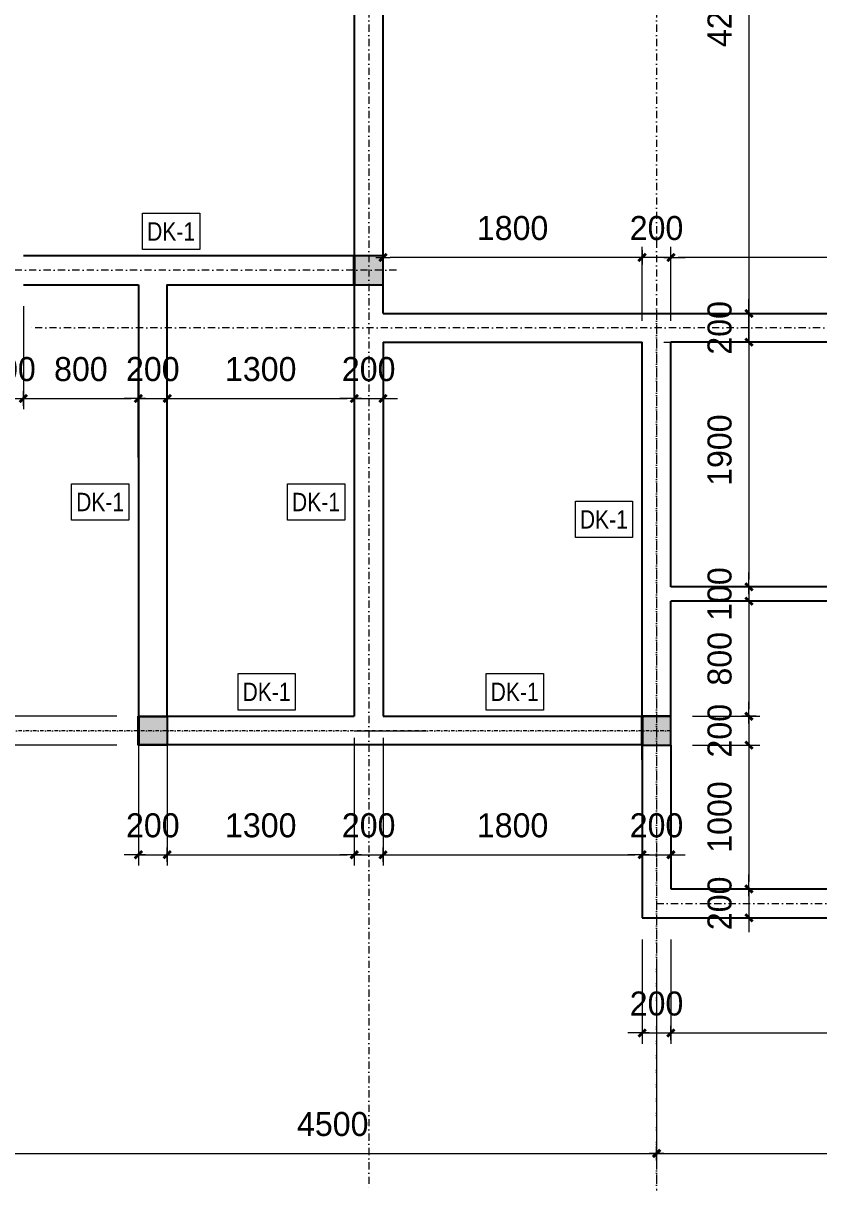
# Model space of a CAD drawing. Header units: millimetres. Extents: x 615730 to 2792744, y 139412 to 597571.
# Drawn here: x 1090047 to 1095573, y 239123 to 247236 of the extents above; entities that cross this region are included whole.
import ezdxf

# ---------------------------------------------------------------- set-up
doc = ezdxf.new("R2010")
doc.units = ezdxf.units.MM
doc.header["$MEASUREMENT"] = 0
doc.header["$PDMODE"] = 34
doc.linetypes.add('DASHDOT', pattern=[1, 0.5, -0.25, 0, -0.25])
doc.layers.get('0').update_dxf_attribs({"lineweight": 5})
for name, color, linetype, lineweight in [('KT', 148, 'Continuous', 18), ('NETMANH', 155, 'Continuous', 13), ('NETNGOAITUONG', 1, 'Continuous', 40), ('None', 7, 'Continuous', 15), ('TIM TRUC', 149, 'DASHDOT', 9), ('vat dung', 147, 'Continuous', 9), ('VLIEU', 250, 'Continuous', 9)]:
    doc.layers.add(name, color=color, linetype=linetype, lineweight=lineweight)
for name, color, linetype in [('L', 3, 'Continuous'), ('NET MANH', 252, 'Continuous'), ('VL', 155, 'Continuous')]:
    doc.layers.add(name, color=color, linetype=linetype)
doc.styles.add('STYLE1', font='')
doc.styles.add('VNI-AVO', font='vni-roms.shx')
doc.styles.get('STYLE1').set_extended_font_data('VNI-Helve-Condense')
doc.dimstyles.new('1-50b', dxfattribs={"dimtxt": 167, "dimasz": 50, "dimexe": 75, "dimexo": 150, "dimgap": 120, "dimtad": 1, "dimdec": 0, "dimzin": 12, "dimtxsty": 'VNI-AVO', "dimblk": ']', "dimcen": 0, "dimdle": 50, "dimclrd": 252, "dimclre": 252, "dimclrt": 2, "dimadec": 0, "dimazin": 0, "dimtfac": 1, "dimtdec": 0, "dimtix": 1, "dimtmove": 2, "dimatfit": 0, "dimldrblk": 'OPEN90', "dimfxl": 1, "dimlwd": -1, "dimlwe": -1, "dimarcsym": 0})

# ---------------------------------------------------------------- blocks, each defined once
blk = doc.blocks.new(']')
for p, q in [((1, 0), (-1, 0)), ((0, 1), (0, -1))]:
    blk.add_line(p, q)
at = {"color": 9, "const_width": 0.4}
blk.add_lwpolyline([(-0.51, -0.51), (0.51, 0.51)], dxfattribs=at)
blk = doc.blocks.new('*D1023')
at = {"layer": 'DEFPOINTS', "color": 0, "ltscale": 10, "transparency": 16777216}
for p in [(1089847.1, 245419.5, -13.1), (1089100.6, 242419.5), (1090846.6, 242419.5)]:
    blk.add_point(p, dxfattribs=at)
at = {"layer": 'KT', "color": 252, "ltscale": 10, "transparency": 16777216}
for p, q in [((1089697.1, 245419.5), (1089025.6, 245419.5)), ((1089100.6, 245369.5), (1089100.6, 242469.5)), ((1090696.6, 242419.5), (1089025.6, 242419.5))]:
    blk.add_line(p, q, dxfattribs=at)
at = {"layer": 'KT', "color": 252, "ltscale": 10, "transparency": 16777216, "xscale": 50, "yscale": 50, "zscale": 50}
for p, rotation in [((1089100.6, 245419.5), 90), ((1089100.6, 242419.5), 270)]:
    blk.add_blockref(']', p, dxfattribs=dict(at, rotation=rotation))
at = {"layer": 'KT', "color": 2, "ltscale": 10, "transparency": 16777216, "insert": (1088897.1, 243919.5), "char_height": 167, "attachment_point": 5, "rotation": 90, "style": 'VNI-AVO'}
blk.add_mtext('3000', dxfattribs=at)
blk = doc.blocks.new('_Open90')
at = {"color": 0, "linetype": 'ByBlock', "lineweight": -2}
for p, q in [((0, 0), (-1, 0)), ((-0.5, 0.5), (0, 0)), ((0, 0), (-0.5, -0.5))]:
    blk.add_line(p, q, dxfattribs=at)
blk = doc.blocks.new('*D1024')
at = {"layer": 'DEFPOINTS', "color": 0, "ltscale": 10, "transparency": 16777216}
for p in [(1090846.6, 242419.5), (1089100.6, 242219.5), (1090846.6, 242219.5)]:
    blk.add_point(p, dxfattribs=at)
at = {"layer": 'KT', "color": 252, "ltscale": 10, "transparency": 16777216}
for p, q in [((1089100.6, 242469.5), (1089100.6, 242519.5)), ((1090696.6, 242419.5), (1089025.6, 242419.5)), ((1089100.6, 242419.5), (1089100.6, 242219.5)), ((1090696.6, 242219.5), (1089025.6, 242219.5)), ((1089100.6, 242169.5), (1089100.6, 242119.5))]:
    blk.add_line(p, q, dxfattribs=at)
at = {"layer": 'KT', "color": 252, "ltscale": 10, "transparency": 16777216, "xscale": 50, "yscale": 50, "zscale": 50}
for p, rotation in [((1089100.6, 242419.5), 270), ((1089100.6, 242219.5), 90)]:
    blk.add_blockref(']', p, dxfattribs=dict(at, rotation=rotation))
at = {"layer": 'KT', "color": 2, "ltscale": 10, "transparency": 16777216, "insert": (1088897.1, 242319.5), "char_height": 167, "attachment_point": 5, "rotation": 90, "style": 'VNI-AVO'}
blk.add_mtext('200', dxfattribs=at)
blk = doc.blocks.new('*D1031')
at = {"layer": 'DEFPOINTS', "color": 0, "ltscale": 10, "transparency": 16777216}
for p in [(1089847.1, 245419.5), (1090047.1, 245419.5, -13.1), (1090047.1, 244628.6)]:
    blk.add_point(p, dxfattribs=at)
at = {"layer": 'KT', "color": 252, "ltscale": 10, "transparency": 16777216}
for p, q in [((1089847.1, 245269.5), (1089847.1, 244553.6)), ((1090047.1, 245269.5), (1090047.1, 244553.6)), ((1089797.1, 244628.6), (1089747.1, 244628.6)), ((1089847.1, 244628.6), (1090047.1, 244628.6)), ((1090097.1, 244628.6), (1090147.1, 244628.6))]:
    blk.add_line(p, q, dxfattribs=at)
at = {"layer": 'KT', "color": 252, "ltscale": 10, "transparency": 16777216, "xscale": 50, "yscale": 50, "zscale": 50}
blk.add_blockref(']', (1089847.1, 244628.6), dxfattribs=at)
at = {"layer": 'KT', "color": 252, "ltscale": 10, "transparency": 16777216, "xscale": 50, "yscale": 50, "zscale": 50, "rotation": 180}
blk.add_blockref(']', (1090047.1, 244628.6), dxfattribs=at)
at = {"layer": 'KT', "color": 2, "ltscale": 10, "transparency": 16777216, "insert": (1089947.1, 244832.1), "char_height": 167, "attachment_point": 5, "style": 'VNI-AVO'}
blk.add_mtext('200', dxfattribs=at)
blk = doc.blocks.new('*D1032')
at = {"layer": 'DEFPOINTS', "color": 0, "ltscale": 10, "transparency": 16777216}
for p in [(1090047.1, 245419.5, -13.1), (1090846.6, 245215.9), (1090846.6, 244628.6)]:
    blk.add_point(p, dxfattribs=at)
at = {"layer": 'KT', "color": 252, "ltscale": 10, "transparency": 16777216}
for p, q in [((1090047.1, 245269.5), (1090047.1, 244553.6)), ((1090846.6, 245065.9), (1090846.6, 244553.6)), ((1090097.1, 244628.6), (1090796.6, 244628.6))]:
    blk.add_line(p, q, dxfattribs=at)
at = {"layer": 'KT', "color": 252, "ltscale": 10, "transparency": 16777216, "xscale": 50, "yscale": 50, "zscale": 50, "rotation": 180}
blk.add_blockref(']', (1090047.1, 244628.6), dxfattribs=at)
at = {"layer": 'KT', "color": 252, "ltscale": 10, "transparency": 16777216, "xscale": 50, "yscale": 50, "zscale": 50}
blk.add_blockref(']', (1090846.6, 244628.6), dxfattribs=at)
at = {"layer": 'KT', "color": 2, "ltscale": 10, "transparency": 16777216, "insert": (1090446.9, 244832.1), "char_height": 167, "attachment_point": 5, "style": 'VNI-AVO'}
blk.add_mtext('800', dxfattribs=at)
blk = doc.blocks.new('*D1033')
at = {"layer": 'DEFPOINTS', "color": 0, "ltscale": 10, "transparency": 16777216}
for p in [(1090846.6, 245215.9), (1091046.6, 245119.5), (1091046.6, 244628.6)]:
    blk.add_point(p, dxfattribs=at)
at = {"layer": 'KT', "color": 252, "ltscale": 10, "transparency": 16777216}
for p, q in [((1090846.6, 245065.9), (1090846.6, 244553.6)), ((1091046.6, 244969.5), (1091046.6, 244553.6)), ((1090796.6, 244628.6), (1090746.6, 244628.6)), ((1090846.6, 244628.6), (1091046.6, 244628.6)), ((1091096.6, 244628.6), (1091146.6, 244628.6))]:
    blk.add_line(p, q, dxfattribs=at)
at = {"layer": 'KT', "color": 252, "ltscale": 10, "transparency": 16777216, "xscale": 50, "yscale": 50, "zscale": 50}
blk.add_blockref(']', (1090846.6, 244628.6), dxfattribs=at)
at = {"layer": 'KT', "color": 252, "ltscale": 10, "transparency": 16777216, "xscale": 50, "yscale": 50, "zscale": 50, "rotation": 180}
blk.add_blockref(']', (1091046.6, 244628.6), dxfattribs=at)
at = {"layer": 'KT', "color": 2, "ltscale": 10, "transparency": 16777216, "insert": (1090946.6, 244832.1), "char_height": 167, "attachment_point": 5, "style": 'VNI-AVO'}
blk.add_mtext('200', dxfattribs=at)
blk = doc.blocks.new('*D1034')
at = {"layer": 'DEFPOINTS', "color": 0, "ltscale": 10, "transparency": 16777216}
for p in [(1091046.6, 245119.5), (1092346.4, 245119.5, 15.9), (1092346.4, 244628.6)]:
    blk.add_point(p, dxfattribs=at)
at = {"layer": 'KT', "color": 252, "ltscale": 10, "transparency": 16777216}
for p, q in [((1091046.6, 244969.5), (1091046.6, 244553.6)), ((1092346.4, 244969.5), (1092346.4, 244553.6)), ((1091096.6, 244628.6), (1092296.4, 244628.6))]:
    blk.add_line(p, q, dxfattribs=at)
at = {"layer": 'KT', "color": 252, "ltscale": 10, "transparency": 16777216, "xscale": 50, "yscale": 50, "zscale": 50, "rotation": 180}
blk.add_blockref(']', (1091046.6, 244628.6), dxfattribs=at)
at = {"layer": 'KT', "color": 252, "ltscale": 10, "transparency": 16777216, "xscale": 50, "yscale": 50, "zscale": 50}
blk.add_blockref(']', (1092346.4, 244628.6), dxfattribs=at)
at = {"layer": 'KT', "color": 2, "ltscale": 10, "transparency": 16777216, "insert": (1091696.5, 244832.1), "char_height": 167, "attachment_point": 5, "style": 'VNI-AVO'}
blk.add_mtext('1300', dxfattribs=at)
blk = doc.blocks.new('*D1035')
at = {"layer": 'DEFPOINTS', "color": 0, "ltscale": 10, "transparency": 16777216}
for p in [(1092346.4, 245119.5, 15.9), (1092546.6, 245019.5), (1092546.6, 244628.6)]:
    blk.add_point(p, dxfattribs=at)
at = {"layer": 'KT', "color": 252, "ltscale": 10, "transparency": 16777216}
for p, q in [((1092346.4, 244969.5), (1092346.4, 244553.6)), ((1092546.6, 244869.5), (1092546.6, 244553.6)), ((1092296.4, 244628.6), (1092246.4, 244628.6)), ((1092346.4, 244628.6), (1092546.6, 244628.6)), ((1092596.6, 244628.6), (1092646.6, 244628.6))]:
    blk.add_line(p, q, dxfattribs=at)
at = {"layer": 'KT', "color": 252, "ltscale": 10, "transparency": 16777216, "xscale": 50, "yscale": 50, "zscale": 50}
blk.add_blockref(']', (1092346.4, 244628.6), dxfattribs=at)
at = {"layer": 'KT', "color": 252, "ltscale": 10, "transparency": 16777216, "xscale": 50, "yscale": 50, "zscale": 50, "rotation": 180}
blk.add_blockref(']', (1092546.6, 244628.6), dxfattribs=at)
at = {"layer": 'KT', "color": 2, "ltscale": 10, "transparency": 16777216, "insert": (1092446.5, 244832.1), "char_height": 167, "attachment_point": 5, "style": 'VNI-AVO'}
blk.add_mtext('200', dxfattribs=at)
blk = doc.blocks.new('*D1036')
at = {"layer": 'DEFPOINTS', "color": 0, "ltscale": 10, "transparency": 16777216}
for p in [(1094346.6, 245219.5, 63.4), (1095089, 245219.5), (1094346.6, 245019.5)]:
    blk.add_point(p, dxfattribs=at)
at = {"layer": 'KT', "color": 252, "ltscale": 10, "transparency": 16777216}
for p, q in [((1095089, 245269.5), (1095089, 245319.5)), ((1094496.6, 245219.5), (1095164, 245219.5)), ((1095089, 245019.5), (1095089, 245219.5)), ((1094496.6, 245019.5), (1095164, 245019.5)), ((1095089, 244969.5), (1095089, 244919.5))]:
    blk.add_line(p, q, dxfattribs=at)
at = {"layer": 'KT', "color": 252, "ltscale": 10, "transparency": 16777216, "xscale": 50, "yscale": 50, "zscale": 50}
for p, rotation in [((1095089, 245219.5), 270), ((1095089, 245019.5), 90)]:
    blk.add_blockref(']', p, dxfattribs=dict(at, rotation=rotation))
at = {"layer": 'KT', "color": 2, "ltscale": 10, "transparency": 16777216, "insert": (1094885.5, 245119.5), "char_height": 167, "attachment_point": 5, "rotation": 90, "style": 'VNI-AVO'}
blk.add_mtext('200', dxfattribs=at)
blk = doc.blocks.new('*D1037')
at = {"layer": 'DEFPOINTS', "color": 0, "ltscale": 10, "transparency": 16777216}
for p in [(1094346.6, 245219.5, 63.4), (1094653.4, 243319.5), (1095089, 243319.5)]:
    blk.add_point(p, dxfattribs=at)
at = {"layer": 'KT', "color": 252, "ltscale": 10, "transparency": 16777216}
for p, q in [((1094496.6, 245219.5), (1095164, 245219.5)), ((1095089, 245169.5), (1095089, 243369.5)), ((1094803.4, 243319.5), (1095164, 243319.5))]:
    blk.add_line(p, q, dxfattribs=at)
at = {"layer": 'KT', "color": 252, "ltscale": 10, "transparency": 16777216, "xscale": 50, "yscale": 50, "zscale": 50}
for p, rotation in [((1095089, 245219.5), 90), ((1095089, 243319.5), 270)]:
    blk.add_blockref(']', p, dxfattribs=dict(at, rotation=rotation))
at = {"layer": 'KT', "color": 2, "ltscale": 10, "transparency": 16777216, "insert": (1094885.5, 244269.5), "char_height": 167, "attachment_point": 5, "rotation": 90, "style": 'VNI-AVO'}
blk.add_mtext('1900', dxfattribs=at)
blk = doc.blocks.new('*D1038')
at = {"layer": 'DEFPOINTS', "color": 0, "ltscale": 10, "transparency": 16777216}
for p in [(1094653.4, 243319.5), (1094724.2, 243219.5), (1095089, 243219.5)]:
    blk.add_point(p, dxfattribs=at)
at = {"layer": 'KT', "color": 252, "ltscale": 10, "transparency": 16777216}
for p, q in [((1095089, 243369.5), (1095089, 243419.5)), ((1094803.4, 243319.5), (1095164, 243319.5)), ((1095089, 243319.5), (1095089, 243219.5)), ((1094874.2, 243219.5), (1095164, 243219.5)), ((1095089, 243169.5), (1095089, 243119.5))]:
    blk.add_line(p, q, dxfattribs=at)
at = {"layer": 'KT', "color": 252, "ltscale": 10, "transparency": 16777216, "xscale": 50, "yscale": 50, "zscale": 50}
for p, rotation in [((1095089, 243319.5), 270), ((1095089, 243219.5), 90)]:
    blk.add_blockref(']', p, dxfattribs=dict(at, rotation=rotation))
at = {"layer": 'KT', "color": 2, "ltscale": 10, "transparency": 16777216, "insert": (1094885.5, 243269.5), "char_height": 167, "attachment_point": 5, "rotation": 90, "style": 'VNI-AVO'}
blk.add_mtext('100', dxfattribs=at)
blk = doc.blocks.new('*D1039')
at = {"layer": 'DEFPOINTS', "color": 0, "ltscale": 10, "transparency": 16777216}
for p in [(1094724.2, 243219.5), (1094546.6, 242419.5), (1095089, 242419.5)]:
    blk.add_point(p, dxfattribs=at)
at = {"layer": 'KT', "color": 252, "ltscale": 10, "transparency": 16777216}
for p, q in [((1094874.2, 243219.5), (1095164, 243219.5)), ((1095089, 243169.5), (1095089, 242469.5)), ((1094696.6, 242419.5), (1095164, 242419.5))]:
    blk.add_line(p, q, dxfattribs=at)
at = {"layer": 'KT', "color": 252, "ltscale": 10, "transparency": 16777216, "xscale": 50, "yscale": 50, "zscale": 50}
for p, rotation in [((1095089, 243219.5), 90), ((1095089, 242419.5), 270)]:
    blk.add_blockref(']', p, dxfattribs=dict(at, rotation=rotation))
at = {"layer": 'KT', "color": 2, "ltscale": 10, "transparency": 16777216, "insert": (1094885.5, 242819.5), "char_height": 167, "attachment_point": 5, "rotation": 90, "style": 'VNI-AVO'}
blk.add_mtext('800', dxfattribs=at)
blk = doc.blocks.new('*D1040')
at = {"layer": 'DEFPOINTS', "color": 0, "ltscale": 10, "transparency": 16777216}
for p in [(1094546.6, 242419.5), (1094546.6, 242219.5), (1095089, 242219.5)]:
    blk.add_point(p, dxfattribs=at)
at = {"layer": 'KT', "color": 252, "ltscale": 10, "transparency": 16777216}
for p, q in [((1095089, 242469.5), (1095089, 242519.5)), ((1094696.6, 242419.5), (1095164, 242419.5)), ((1095089, 242419.5), (1095089, 242219.5)), ((1094696.6, 242219.5), (1095164, 242219.5)), ((1095089, 242169.5), (1095089, 242119.5))]:
    blk.add_line(p, q, dxfattribs=at)
at = {"layer": 'KT', "color": 252, "ltscale": 10, "transparency": 16777216, "xscale": 50, "yscale": 50, "zscale": 50}
for p, rotation in [((1095089, 242419.5), 270), ((1095089, 242219.5), 90)]:
    blk.add_blockref(']', p, dxfattribs=dict(at, rotation=rotation))
at = {"layer": 'KT', "color": 2, "ltscale": 10, "transparency": 16777216, "insert": (1094885.5, 242319.5), "char_height": 167, "attachment_point": 5, "rotation": 90, "style": 'VNI-AVO'}
blk.add_mtext('200', dxfattribs=at)
blk = doc.blocks.new('*D1041')
at = {"layer": 'DEFPOINTS', "color": 0, "ltscale": 10, "transparency": 16777216}
for p in [(1094546.6, 242219.5), (1094846.7, 241219.5), (1095089, 241219.5)]:
    blk.add_point(p, dxfattribs=at)
at = {"layer": 'KT', "color": 252, "ltscale": 10, "transparency": 16777216}
for p, q in [((1094696.6, 242219.5), (1095164, 242219.5)), ((1095089, 242169.5), (1095089, 241269.5)), ((1094996.7, 241219.5), (1095164, 241219.5))]:
    blk.add_line(p, q, dxfattribs=at)
at = {"layer": 'KT', "color": 252, "ltscale": 10, "transparency": 16777216, "xscale": 50, "yscale": 50, "zscale": 50}
for p, rotation in [((1095089, 242219.5), 90), ((1095089, 241219.5), 270)]:
    blk.add_blockref(']', p, dxfattribs=dict(at, rotation=rotation))
at = {"layer": 'KT', "color": 2, "ltscale": 10, "transparency": 16777216, "insert": (1094885.5, 241719.5), "char_height": 167, "attachment_point": 5, "rotation": 90, "style": 'VNI-AVO'}
blk.add_mtext('1000', dxfattribs=at)
blk = doc.blocks.new('*D1042')
at = {"layer": 'DEFPOINTS', "color": 0, "ltscale": 10, "transparency": 16777216}
for p in [(1094846.7, 241219.5), (1094846.7, 241019.5), (1095089, 241019.5)]:
    blk.add_point(p, dxfattribs=at)
at = {"layer": 'KT', "color": 252, "ltscale": 10, "transparency": 16777216}
for p, q in [((1095089, 241269.5), (1095089, 241319.5)), ((1094996.7, 241219.5), (1095164, 241219.5)), ((1095089, 241219.5), (1095089, 241019.5)), ((1094996.7, 241019.5), (1095164, 241019.5)), ((1095089, 240969.5), (1095089, 240919.5))]:
    blk.add_line(p, q, dxfattribs=at)
at = {"layer": 'KT', "color": 252, "ltscale": 10, "transparency": 16777216, "xscale": 50, "yscale": 50, "zscale": 50}
for p, rotation in [((1095089, 241219.5), 270), ((1095089, 241019.5), 90)]:
    blk.add_blockref(']', p, dxfattribs=dict(at, rotation=rotation))
at = {"layer": 'KT', "color": 2, "ltscale": 10, "transparency": 16777216, "insert": (1094885.5, 241119.5), "char_height": 167, "attachment_point": 5, "rotation": 90, "style": 'VNI-AVO'}
blk.add_mtext('200', dxfattribs=at)
blk = doc.blocks.new('*D1043')
at = {"layer": 'DEFPOINTS', "color": 0, "ltscale": 10, "transparency": 16777216}
for p in [(1094346.6, 241019.5), (1094546.6, 241019.5), (1094546.6, 240218.7)]:
    blk.add_point(p, dxfattribs=at)
at = {"layer": 'KT', "color": 252, "ltscale": 10, "transparency": 16777216}
for p, q in [((1094346.6, 240869.5), (1094346.6, 240143.7)), ((1094546.6, 240869.5), (1094546.6, 240143.7)), ((1094296.6, 240218.7), (1094246.6, 240218.7)), ((1094346.6, 240218.7), (1094546.6, 240218.7)), ((1094596.6, 240218.7), (1094646.6, 240218.7))]:
    blk.add_line(p, q, dxfattribs=at)
at = {"layer": 'KT', "color": 252, "ltscale": 10, "transparency": 16777216, "xscale": 50, "yscale": 50, "zscale": 50}
blk.add_blockref(']', (1094346.6, 240218.7), dxfattribs=at)
at = {"layer": 'KT', "color": 252, "ltscale": 10, "transparency": 16777216, "xscale": 50, "yscale": 50, "zscale": 50, "rotation": 180}
blk.add_blockref(']', (1094546.6, 240218.7), dxfattribs=at)
at = {"layer": 'KT', "color": 2, "ltscale": 10, "transparency": 16777216, "insert": (1094446.6, 240422.2), "char_height": 167, "attachment_point": 5, "style": 'VNI-AVO'}
blk.add_mtext('200', dxfattribs=at)
blk = doc.blocks.new('*D1044')
at = {"layer": 'DEFPOINTS', "color": 0, "ltscale": 10, "transparency": 16777216}
for p in [(1094546.6, 241019.5), (1098346.6, 241019.5), (1098346.6, 240218.7)]:
    blk.add_point(p, dxfattribs=at)
at = {"layer": 'KT', "color": 252, "ltscale": 10, "transparency": 16777216}
for p, q in [((1094546.6, 240869.5), (1094546.6, 240143.7)), ((1098346.6, 240869.5), (1098346.6, 240143.7)), ((1094596.6, 240218.7), (1098296.6, 240218.7))]:
    blk.add_line(p, q, dxfattribs=at)
at = {"layer": 'KT', "color": 252, "ltscale": 10, "transparency": 16777216, "xscale": 50, "yscale": 50, "zscale": 50, "rotation": 180}
blk.add_blockref(']', (1094546.6, 240218.7), dxfattribs=at)
at = {"layer": 'KT', "color": 252, "ltscale": 10, "transparency": 16777216, "xscale": 50, "yscale": 50, "zscale": 50}
blk.add_blockref(']', (1098346.6, 240218.7), dxfattribs=at)
at = {"layer": 'KT', "color": 2, "ltscale": 10, "transparency": 16777216, "insert": (1096446.6, 240422.2), "char_height": 167, "attachment_point": 5, "style": 'VNI-AVO'}
blk.add_mtext('3800', dxfattribs=at)
blk = doc.blocks.new('*D1071')
at = {"layer": 'DEFPOINTS', "color": 0, "ltscale": 10, "transparency": 16777216}
for p in [(1089847.1, 249419.5), (1094446.6, 245219.5), (1095089, 245219.5)]:
    blk.add_point(p, dxfattribs=at)
at = {"layer": 'KT', "color": 252, "ltscale": 10, "transparency": 16777216}
for p, q in [((1089997.1, 249419.5), (1095164, 249419.5)), ((1095089, 249369.5), (1095089, 245269.5)), ((1094596.6, 245219.5), (1095164, 245219.5))]:
    blk.add_line(p, q, dxfattribs=at)
at = {"layer": 'KT', "color": 252, "ltscale": 10, "transparency": 16777216, "xscale": 50, "yscale": 50, "zscale": 50}
for p, rotation in [((1095089, 249419.5), 90), ((1095089, 245219.5), 270)]:
    blk.add_blockref(']', p, dxfattribs=dict(at, rotation=rotation))
at = {"layer": 'KT', "color": 2, "ltscale": 10, "transparency": 16777216, "insert": (1094885.5, 247319.5), "char_height": 167, "attachment_point": 5, "rotation": 90, "style": 'VNI-AVO'}
blk.add_mtext('4200', dxfattribs=at)
blk = doc.blocks.new('*D1083')
at = {"layer": 'DEFPOINTS', "color": 0, "ltscale": 10, "transparency": 16777216}
for p in [(1090846.6, 242419.5), (1091046.6, 242419.5), (1091046.6, 241457.4)]:
    blk.add_point(p, dxfattribs=at)
at = {"layer": 'KT', "color": 252, "ltscale": 10, "transparency": 16777216}
for p, q in [((1090846.6, 242269.5), (1090846.6, 241382.4)), ((1091046.6, 242269.5), (1091046.6, 241382.4)), ((1090796.6, 241457.4), (1090746.6, 241457.4)), ((1090846.6, 241457.4), (1091046.6, 241457.4)), ((1091096.6, 241457.4), (1091146.6, 241457.4))]:
    blk.add_line(p, q, dxfattribs=at)
at = {"layer": 'KT', "color": 252, "ltscale": 10, "transparency": 16777216, "xscale": 50, "yscale": 50, "zscale": 50}
blk.add_blockref(']', (1090846.6, 241457.4), dxfattribs=at)
at = {"layer": 'KT', "color": 252, "ltscale": 10, "transparency": 16777216, "xscale": 50, "yscale": 50, "zscale": 50, "rotation": 180}
blk.add_blockref(']', (1091046.6, 241457.4), dxfattribs=at)
at = {"layer": 'KT', "color": 2, "ltscale": 10, "transparency": 16777216, "insert": (1090946.6, 241660.9), "char_height": 167, "attachment_point": 5, "style": 'VNI-AVO'}
blk.add_mtext('200', dxfattribs=at)
blk = doc.blocks.new('*D1084')
at = {"layer": 'DEFPOINTS', "color": 0, "ltscale": 10, "transparency": 16777216}
for p in [(1091046.6, 242419.5), (1092346.4, 242419.5, 15.9), (1092346.4, 241457.4)]:
    blk.add_point(p, dxfattribs=at)
at = {"layer": 'KT', "color": 252, "ltscale": 10, "transparency": 16777216}
for p, q in [((1091046.6, 242269.5), (1091046.6, 241382.4)), ((1092346.4, 242269.5), (1092346.4, 241382.4)), ((1091096.6, 241457.4), (1092296.4, 241457.4))]:
    blk.add_line(p, q, dxfattribs=at)
at = {"layer": 'KT', "color": 252, "ltscale": 10, "transparency": 16777216, "xscale": 50, "yscale": 50, "zscale": 50, "rotation": 180}
blk.add_blockref(']', (1091046.6, 241457.4), dxfattribs=at)
at = {"layer": 'KT', "color": 252, "ltscale": 10, "transparency": 16777216, "xscale": 50, "yscale": 50, "zscale": 50}
blk.add_blockref(']', (1092346.4, 241457.4), dxfattribs=at)
at = {"layer": 'KT', "color": 2, "ltscale": 10, "transparency": 16777216, "insert": (1091696.5, 241660.9), "char_height": 167, "attachment_point": 5, "style": 'VNI-AVO'}
blk.add_mtext('1300', dxfattribs=at)
blk = doc.blocks.new('*D1085')
at = {"layer": 'DEFPOINTS', "color": 0, "ltscale": 10, "transparency": 16777216}
for p in [(1092346.4, 242419.5, 15.9), (1092546.4, 242419.4, 15.9), (1092546.4, 241457.4)]:
    blk.add_point(p, dxfattribs=at)
at = {"layer": 'KT', "color": 252, "ltscale": 10, "transparency": 16777216}
for p, q in [((1092346.4, 242269.5), (1092346.4, 241382.4)), ((1092546.4, 242269.4), (1092546.4, 241382.4)), ((1092296.4, 241457.4), (1092246.4, 241457.4)), ((1092346.4, 241457.4), (1092546.4, 241457.4)), ((1092596.4, 241457.4), (1092646.4, 241457.4))]:
    blk.add_line(p, q, dxfattribs=at)
at = {"layer": 'KT', "color": 252, "ltscale": 10, "transparency": 16777216, "xscale": 50, "yscale": 50, "zscale": 50}
blk.add_blockref(']', (1092346.4, 241457.4), dxfattribs=at)
at = {"layer": 'KT', "color": 252, "ltscale": 10, "transparency": 16777216, "xscale": 50, "yscale": 50, "zscale": 50, "rotation": 180}
blk.add_blockref(']', (1092546.4, 241457.4), dxfattribs=at)
at = {"layer": 'KT', "color": 2, "ltscale": 10, "transparency": 16777216, "insert": (1092446.4, 241660.9), "char_height": 167, "attachment_point": 5, "style": 'VNI-AVO'}
blk.add_mtext('200', dxfattribs=at)
blk = doc.blocks.new('*D1086')
at = {"layer": 'DEFPOINTS', "color": 0, "ltscale": 10, "transparency": 16777216}
for p in [(1092546.4, 242419.4, 15.9), (1094346.6, 242167.7, 140), (1094346.6, 241457.4)]:
    blk.add_point(p, dxfattribs=at)
at = {"layer": 'KT', "color": 252, "ltscale": 10, "transparency": 16777216}
for p, q in [((1092546.4, 242269.4), (1092546.4, 241382.4)), ((1094346.6, 242017.7), (1094346.6, 241382.4)), ((1092596.4, 241457.4), (1094296.6, 241457.4))]:
    blk.add_line(p, q, dxfattribs=at)
at = {"layer": 'KT', "color": 252, "ltscale": 10, "transparency": 16777216, "xscale": 50, "yscale": 50, "zscale": 50, "rotation": 180}
blk.add_blockref(']', (1092546.4, 241457.4), dxfattribs=at)
at = {"layer": 'KT', "color": 252, "ltscale": 10, "transparency": 16777216, "xscale": 50, "yscale": 50, "zscale": 50}
blk.add_blockref(']', (1094346.6, 241457.4), dxfattribs=at)
at = {"layer": 'KT', "color": 2, "ltscale": 10, "transparency": 16777216, "insert": (1093446.5, 241660.9), "char_height": 167, "attachment_point": 5, "style": 'VNI-AVO'}
blk.add_mtext('1800', dxfattribs=at)
blk = doc.blocks.new('*D1087')
at = {"layer": 'DEFPOINTS', "color": 0, "ltscale": 10, "transparency": 16777216}
for p in [(1094546.6, 242219.5), (1094346.6, 242167.7, 140), (1094546.6, 241457.4)]:
    blk.add_point(p, dxfattribs=at)
at = {"layer": 'KT', "color": 252, "ltscale": 10, "transparency": 16777216}
for p, q in [((1094546.6, 242069.5), (1094546.6, 241382.4)), ((1094346.6, 242017.7), (1094346.6, 241382.4)), ((1094296.6, 241457.4), (1094246.6, 241457.4)), ((1094346.6, 241457.4), (1094546.6, 241457.4)), ((1094596.6, 241457.4), (1094646.6, 241457.4))]:
    blk.add_line(p, q, dxfattribs=at)
at = {"layer": 'KT', "color": 252, "ltscale": 10, "transparency": 16777216, "xscale": 50, "yscale": 50, "zscale": 50}
blk.add_blockref(']', (1094346.6, 241457.4), dxfattribs=at)
at = {"layer": 'KT', "color": 252, "ltscale": 10, "transparency": 16777216, "xscale": 50, "yscale": 50, "zscale": 50, "rotation": 180}
blk.add_blockref(']', (1094546.6, 241457.4), dxfattribs=at)
at = {"layer": 'KT', "color": 2, "ltscale": 10, "transparency": 16777216, "insert": (1094446.6, 241660.9), "char_height": 167, "attachment_point": 5, "style": 'VNI-AVO'}
blk.add_mtext('200', dxfattribs=at)
blk = doc.blocks.new('*D1088')
at = {"layer": 'DEFPOINTS', "color": 0, "ltscale": 10, "transparency": 16777216}
for p in [(1089947.1, 239953.8, -12.4), (1094446.6, 239953.8), (1094446.6, 239381.3)]:
    blk.add_point(p, dxfattribs=at)
at = {"layer": 'KT', "color": 252, "ltscale": 10, "transparency": 16777216}
for p, q in [((1089947.1, 239803.8), (1089947.1, 239306.3)), ((1094446.6, 239803.8), (1094446.6, 239306.3)), ((1089997.1, 239381.3), (1094396.6, 239381.3))]:
    blk.add_line(p, q, dxfattribs=at)
at = {"layer": 'KT', "color": 252, "ltscale": 10, "transparency": 16777216, "xscale": 50, "yscale": 50, "zscale": 50, "rotation": 180}
blk.add_blockref(']', (1089947.1, 239381.3), dxfattribs=at)
at = {"layer": 'KT', "color": 252, "ltscale": 10, "transparency": 16777216, "xscale": 50, "yscale": 50, "zscale": 50}
blk.add_blockref(']', (1094446.6, 239381.3), dxfattribs=at)
at = {"layer": 'KT', "color": 2, "ltscale": 10, "transparency": 16777216, "insert": (1092196.9, 239584.8), "char_height": 167, "attachment_point": 5, "style": 'VNI-AVO'}
blk.add_mtext('4500', dxfattribs=at)
blk = doc.blocks.new('*D1089')
at = {"layer": 'DEFPOINTS', "color": 0, "ltscale": 10, "transparency": 16777216}
for p in [(1094446.6, 240869.5), (1099696.6, 240869.5), (1099696.6, 239381.3)]:
    blk.add_point(p, dxfattribs=at)
at = {"layer": 'KT', "color": 252, "ltscale": 10, "transparency": 16777216}
for p, q in [((1094446.6, 240719.5), (1094446.6, 239306.3)), ((1099696.6, 240719.5), (1099696.6, 239306.3)), ((1094496.6, 239381.3), (1099646.6, 239381.3))]:
    blk.add_line(p, q, dxfattribs=at)
at = {"layer": 'KT', "color": 252, "ltscale": 10, "transparency": 16777216, "xscale": 50, "yscale": 50, "zscale": 50, "rotation": 180}
blk.add_blockref(']', (1094446.6, 239381.3), dxfattribs=at)
at = {"layer": 'KT', "color": 252, "ltscale": 10, "transparency": 16777216, "xscale": 50, "yscale": 50, "zscale": 50}
blk.add_blockref(']', (1099696.6, 239381.3), dxfattribs=at)
at = {"layer": 'KT', "color": 2, "ltscale": 10, "transparency": 16777216, "insert": (1097071.6, 239584.8), "char_height": 167, "attachment_point": 5, "style": 'VNI-AVO'}
blk.add_mtext('5250', dxfattribs=at)
blk = doc.blocks.new('*D1099')
at = {"layer": 'DEFPOINTS', "color": 0, "ltscale": 10, "transparency": 16777216}
for p in [(1094546.6, 245608.9), (1098446.1, 245219.5), (1094546.6, 245019.5)]:
    blk.add_point(p, dxfattribs=at)
at = {"layer": 'KT', "color": 252, "ltscale": 10, "transparency": 16777216}
for p, q in [((1094546.6, 245169.5), (1094546.6, 245683.9)), ((1098446.1, 245369.5), (1098446.1, 245683.9)), ((1098396.1, 245608.9), (1094596.6, 245608.9))]:
    blk.add_line(p, q, dxfattribs=at)
at = {"layer": 'KT', "color": 252, "ltscale": 10, "transparency": 16777216, "xscale": 50, "yscale": 50, "zscale": 50, "rotation": 180}
blk.add_blockref(']', (1094546.6, 245608.9), dxfattribs=at)
at = {"layer": 'KT', "color": 252, "ltscale": 10, "transparency": 16777216, "xscale": 50, "yscale": 50, "zscale": 50}
blk.add_blockref(']', (1098446.1, 245608.9), dxfattribs=at)
at = {"layer": 'KT', "color": 2, "ltscale": 10, "transparency": 16777216, "insert": (1096496.4, 245812.4), "char_height": 167, "attachment_point": 5, "style": 'VNI-AVO'}
blk.add_mtext('3899', dxfattribs=at)
blk = doc.blocks.new('*D1100')
at = {"layer": 'DEFPOINTS', "color": 0, "ltscale": 10, "transparency": 16777216}
for p in [(1094346.6, 245608.9), (1094346.6, 245019.5), (1094546.6, 245019.5)]:
    blk.add_point(p, dxfattribs=at)
at = {"layer": 'KT', "color": 252, "ltscale": 10, "transparency": 16777216}
for p, q in [((1094346.6, 245169.5), (1094346.6, 245683.9)), ((1094546.6, 245169.5), (1094546.6, 245683.9)), ((1094296.6, 245608.9), (1094246.6, 245608.9)), ((1094546.6, 245608.9), (1094346.6, 245608.9)), ((1094596.6, 245608.9), (1094646.6, 245608.9))]:
    blk.add_line(p, q, dxfattribs=at)
at = {"layer": 'KT', "color": 252, "ltscale": 10, "transparency": 16777216, "xscale": 50, "yscale": 50, "zscale": 50}
blk.add_blockref(']', (1094346.6, 245608.9), dxfattribs=at)
at = {"layer": 'KT', "color": 252, "ltscale": 10, "transparency": 16777216, "xscale": 50, "yscale": 50, "zscale": 50, "rotation": 180}
blk.add_blockref(']', (1094546.6, 245608.9), dxfattribs=at)
at = {"layer": 'KT', "color": 2, "ltscale": 10, "transparency": 16777216, "insert": (1094446.6, 245812.4), "char_height": 167, "attachment_point": 5, "style": 'VNI-AVO'}
blk.add_mtext('200', dxfattribs=at)
blk = doc.blocks.new('*D1101')
at = {"layer": 'DEFPOINTS', "color": 0, "ltscale": 10, "transparency": 16777216}
for p in [(1092546.4, 245608.9), (1092546.4, 245219.5, 50.3), (1094346.6, 245019.5)]:
    blk.add_point(p, dxfattribs=at)
at = {"layer": 'KT', "color": 252, "ltscale": 10, "transparency": 16777216}
for p, q in [((1092546.4, 245369.5), (1092546.4, 245683.9)), ((1094346.6, 245169.5), (1094346.6, 245683.9)), ((1094296.6, 245608.9), (1092596.4, 245608.9))]:
    blk.add_line(p, q, dxfattribs=at)
at = {"layer": 'KT', "color": 252, "ltscale": 10, "transparency": 16777216, "xscale": 50, "yscale": 50, "zscale": 50, "rotation": 180}
blk.add_blockref(']', (1092546.4, 245608.9), dxfattribs=at)
at = {"layer": 'KT', "color": 252, "ltscale": 10, "transparency": 16777216, "xscale": 50, "yscale": 50, "zscale": 50}
blk.add_blockref(']', (1094346.6, 245608.9), dxfattribs=at)
at = {"layer": 'KT', "color": 2, "ltscale": 10, "transparency": 16777216, "insert": (1093446.5, 245812.4), "char_height": 167, "attachment_point": 5, "style": 'VNI-AVO'}
blk.add_mtext('1800', dxfattribs=at)
blk = doc.blocks.new('r')
at = {"layer": 'NET MANH', "elevation": 50.3}
blk.add_lwpolyline([(982109.5, 257993.5), (982309.5, 257993.5), (982309.5, 258193.5), (982109.5, 258193.5)], close=True, dxfattribs=at)
at = {"layer": 'NET MANH'}
for points in [[(980609.7, 254993.5), (980809.7, 254993.5), (980809.7, 254793.5), (980609.7, 254793.5)], [(984109.7, 254793.5), (984309.7, 254793.5), (984309.7, 254993.5), (984109.7, 254993.5)]]:
    blk.add_lwpolyline(points, close=True, dxfattribs=at)
for points in [[(982109.5, 258193.5, 50.3), (982309.5, 258193.5, 50.3), (982109.5, 257993.5, 50.3), (982309.5, 257993.5, 50.3)], [(980609.7, 254793.5), (980809.7, 254793.5), (980609.7, 254993.5), (980809.7, 254993.5)], [(984109.7, 254993.5), (984309.7, 254993.5), (984109.7, 254793.5), (984309.7, 254793.5)]]:
    blk.add_solid(points, dxfattribs=at)
at = {"layer": 'NETNGOAITUONG'}
for p, q in [((982109.5, 257993.5, 50.3), (982109.5, 258193.5, 50.3)), ((980609.7, 254993.5), (980609.7, 254793.5)), ((984109.7, 254793.5), (984109.7, 254993.5))]:
    blk.add_line(p, q, dxfattribs=at)

msp = doc.modelspace()

# ---------------------------------------------------------------- linework, layer by layer
at = {"layer": 'L', "ltscale": 10}
for p, q in [((1094546.6, 241219.5), (1098346.6, 241219.5)), ((1094346.6, 241019.5), (1103846.4, 241019.5))]:
    msp.add_line(p, q, dxfattribs=at)
for points in [[(1092346.6, 249419.5), (1092346.4, 245619.5)], [(1090846.6, 245619.5), (1090047.1, 245619.5)], [(1092346.4, 245619.5), (1090846.6, 245619.5)], [(1090846.6, 245419.5), (1090846.6, 242419.5), (1091046.6, 242419.5), (1091046.6, 245419.5), (1092346.4, 245419.5)], [(1092546.6, 245019.5), (1094346.6, 245019.5)], [(1094346.6, 242419.5), (1094346.6, 245019.5)], [(1094546.6, 243319.5), (1094546.6, 245019.5)], [(1098996.6, 245019.5), (1094546.6, 245019.5)], [(1098996.6, 243319.5), (1094546.6, 243319.5)], [(1094546.6, 242419.5), (1094546.6, 243219.5)], [(1098346.6, 243219.5), (1094546.6, 243219.5)], [(1091046.6, 242419.5), (1092346.4, 242419.5)], [(1092546.4, 242419.5), (1094346.6, 242419.5)], [(1094346.6, 242219.5), (1094346.6, 241019.5)], [(1094546.6, 242219.5), (1094546.6, 241219.5)]]:
    msp.add_lwpolyline(points, dxfattribs=at)
for points, elevation in [([(1092546.4, 245219.5), (1092546.6, 249419.5)], 50.3), ([(1090047.1, 245419.5), (1090846.6, 245419.5)], -13.1), ([(1092346.4, 245419.5), (1092346.4, 242419.5)], 15.9), ([(1092546.4, 245219.5), (1098446.1, 245219.5)], 63.4), ([(1092546.6, 245019.5), (1092546.4, 242419.5)], 15.9), ([(1090846.6, 242222.9), (1094346.6, 242222.9)], 280)]:
    msp.add_lwpolyline(points, dxfattribs=dict(at, elevation=elevation))
at = {"layer": 'NET MANH'}
msp.add_line((1090846.6, 244219.5), (1090846.6, 244819.5), dxfattribs=at)
at = {"layer": 'NET MANH', "elevation": 50.3}
msp.add_lwpolyline([(1092346.4, 245419.5), (1092546.4, 245419.5), (1092546.4, 245619.5), (1092346.4, 245619.5)], close=True, dxfattribs=at)
at = {"layer": 'NET MANH'}
for points in [[(1090846.6, 242419.5), (1091046.6, 242419.5), (1091046.6, 242219.5), (1090846.6, 242219.5)], [(1094346.6, 242219.5), (1094546.6, 242219.5), (1094546.6, 242419.5), (1094346.6, 242419.5)]]:
    msp.add_lwpolyline(points, close=True, dxfattribs=at)
for points in [[(1092346.4, 245619.5, 50.3), (1092546.4, 245619.5, 50.3), (1092346.4, 245419.5, 50.3), (1092546.4, 245419.5, 50.3)], [(1090846.6, 242219.5), (1091046.6, 242219.5), (1090846.6, 242419.5), (1091046.6, 242419.5)], [(1094346.6, 242419.5), (1094546.6, 242419.5), (1094346.6, 242219.5), (1094546.6, 242219.5)]]:
    msp.add_solid(points, dxfattribs=at)
at = {"layer": 'NETMANH', "ltscale": 2}
for points in [[(1090875.6, 245917), (1091273.2, 245917), (1091273.2, 245663.1), (1090875.6, 245663.1)], [(1090382.5, 244036.5), (1090780.1, 244036.5), (1090780.1, 243782.6), (1090382.5, 243782.6)], [(1093882.5, 243915.9), (1094280.1, 243915.9), (1094280.1, 243662), (1093882.5, 243662)], [(1091538.9, 242717), (1091936.5, 242717), (1091936.5, 242463.1), (1091538.9, 242463.1)], [(1093262.7, 242717), (1093660.4, 242717), (1093660.4, 242463.1), (1093262.7, 242463.1)]]:
    msp.add_lwpolyline(points, close=True, dxfattribs=at)
at = {"layer": 'NETMANH', "ltscale": 2, "elevation": 15.9}
msp.add_lwpolyline([(1091882.2, 244036.5), (1092279.8, 244036.5), (1092279.8, 243782.6), (1091882.2, 243782.6)], close=True, dxfattribs=at)
at = {"layer": 'NETNGOAITUONG'}
for p, q in [((1092346.4, 245419.5, 50.3), (1092346.4, 245619.5, 50.3)), ((1090846.6, 242419.5), (1090846.6, 242219.5)), ((1094346.6, 242219.5), (1094346.6, 242419.5)), ((1094546.6, 241219.5), (1094546.6, 241219.5))]:
    msp.add_line(p, q, dxfattribs=at)
at = {"layer": 'TIM TRUC', "ltscale": 100}
for p, q in [((1092446.6, 253634), (1092446.6, 239122.7)), ((1094446.6, 253634), (1094446.6, 239122.7)), ((1092639.6, 245519.5, -13.1), (1087972, 245519.5)), ((1094446.6, 245241.5), (1094446.6, 239122.7)), ((1112500.6, 245119.5), (1090086.6, 245119.5)), ((1094446.6, 241119.5), (1103846.4, 241119.5))]:
    msp.add_line(p, q, dxfattribs=at)
at = {"layer": 'TIM TRUC', "ltscale": 50}
msp.add_line((1094546.6, 242319.5), (1087972, 242319.5), dxfattribs=at)
at = {"layer": 'vat dung', "ltscale": 10}
msp.add_line((1092346.6, 242319.5), (1092846.6, 242319.5), dxfattribs=at)
at = {"layer": 'VL', "ltscale": 10}
msp.add_line((1094346.6, 242116), (1094346.6, 242219.5, 280), dxfattribs=at)

# ---------------------------------------------------------------- block references
at = {"layer": 'VLIEU'}
msp.add_blockref('r', (110236.9, -12574.1, 13.1), dxfattribs=at)

# ---------------------------------------------------------------- texts
at = {"layer": 'None', "ltscale": 2, "char_height": 127.91, "width": 2950.637, "attachment_point": 3, "style": 'STYLE1'}
for insert in [(1091240.6, 245853.5), (1090747.5, 243973.1), (1092247.2, 243973.1, 15.9), (1094247.5, 243852.4), (1091903.9, 242653.5), (1093627.7, 242653.5)]:
    msp.add_mtext('DK-1', dxfattribs=dict(at, insert=insert))

# ---------------------------------------------------------------- dimensions: what is measured, and where the dimension line sits
at = {"layer": 'KT', "ltscale": 10}
for base, p1, p2, picture, middle in [((1095089, 245219.5), (1089847.1, 249419.5), (1094446.6, 245219.5), '*D1071', (1094885.5, 247319.5)), ((1089100.6, 242419.5), (1089847.1, 245419.5, -13.1), (1090846.6, 242419.5), '*D1023', (1088897.1, 243919.5)), ((1095089, 245219.5), (1094346.6, 245019.5), (1094346.6, 245219.5, 63.4), '*D1036', (1094885.5, 245119.5)), ((1095089, 243319.5), (1094346.6, 245219.5, 63.4), (1094653.4, 243319.5), '*D1037', (1094885.5, 244269.5)), ((1095089, 243219.5), (1094653.4, 243319.5), (1094724.2, 243219.5), '*D1038', (1094885.5, 243269.5)), ((1095089, 242419.5), (1094724.2, 243219.5), (1094546.6, 242419.5), '*D1039', (1094885.5, 242819.5)), ((1089100.6, 242219.5), (1090846.6, 242419.5), (1090846.6, 242219.5), '*D1024', (1088897.1, 242319.5)), ((1095089, 242219.5), (1094546.6, 242419.5), (1094546.6, 242219.5), '*D1040', (1094885.5, 242319.5)), ((1095089, 241219.5), (1094546.6, 242219.5), (1094846.7, 241219.5), '*D1041', (1094885.5, 241719.5)), ((1095089, 241019.5), (1094846.7, 241219.5), (1094846.7, 241019.5), '*D1042', (1094885.5, 241119.5))]:
    dim = msp.add_linear_dim(base=base, p1=p1, p2=p2, angle=90, dimstyle='1-50b', dxfattribs=at)
    dim.commit()
    dim.dimension.update_dxf_attribs({"geometry": picture, "text_midpoint": middle})
for base, p1, p2, picture, middle in [((1092546.4, 245608.9), (1094346.6, 245019.5), (1092546.4, 245219.5, 50.3), '*D1101', (1093446.5, 245812.4)), ((1094346.6, 245608.9), (1094546.6, 245019.5), (1094346.6, 245019.5), '*D1100', (1094446.6, 245812.4)), ((1094546.6321, 245608.8841), (1098446.0963, 245219.4684), (1094546.6321, 245019.466), '*D1099', (1096496.3642, 245812.3841)), ((1090047.1, 244628.6), (1089847.1, 245419.5), (1090047.1, 245419.5, -13.1), '*D1031', (1089947.1, 244832.1)), ((1090846.6321, 244628.5979), (1090047.1019, 245419.466, -13.1488), (1090846.6321, 245215.9293), '*D1032', (1090446.867, 244832.0979)), ((1091046.6, 244628.6), (1090846.6, 245215.9), (1091046.6, 245119.5), '*D1033', (1090946.6, 244832.1)), ((1092346.4, 244628.6), (1091046.6, 245119.5), (1092346.4, 245119.5, 15.9), '*D1034', (1091696.5, 244832.1)), ((1092546.6, 244628.6), (1092346.4, 245119.5, 15.9), (1092546.6, 245019.5), '*D1035', (1092446.5, 244832.1)), ((1091046.6, 241457.4), (1090846.6, 242419.5), (1091046.6, 242419.5), '*D1083', (1090946.6, 241660.9)), ((1092346.4, 241457.4), (1091046.6, 242419.5), (1092346.4, 242419.5, 15.9), '*D1084', (1091696.5, 241660.9)), ((1092546.4, 241457.4), (1092346.4, 242419.5, 15.9), (1092546.4, 242419.4, 15.9), '*D1085', (1092446.4, 241660.9)), ((1094346.6, 241457.4), (1092546.4, 242419.4, 15.9), (1094346.6, 242167.7, 140), '*D1086', (1093446.5, 241660.9)), ((1094546.6, 241457.4), (1094346.6, 242167.7, 140), (1094546.6, 242219.5), '*D1087', (1094446.6, 241660.9)), ((1094546.6, 240218.7), (1094346.6, 241019.5), (1094546.6, 241019.5), '*D1043', (1094446.6, 240422.2)), ((1098346.6, 240218.7), (1094546.6, 241019.5), (1098346.6, 241019.5), '*D1044', (1096446.6, 240422.2)), ((1099696.6, 239381.3), (1094446.6, 240869.5), (1099696.6, 240869.5), '*D1089', (1097071.6, 239584.8)), ((1094446.6321, 239381.2948), (1089947.1019, 239953.8358, -12.3957), (1094446.6321, 239953.8358), '*D1088', (1092196.867, 239584.7948))]:
    dim = msp.add_linear_dim(base=base, p1=p1, p2=p2, dimstyle='1-50b', dxfattribs=at)
    dim.commit()
    dim.dimension.update_dxf_attribs({"geometry": picture, "text_midpoint": middle})

doc.saveas('drawing.dxf')
